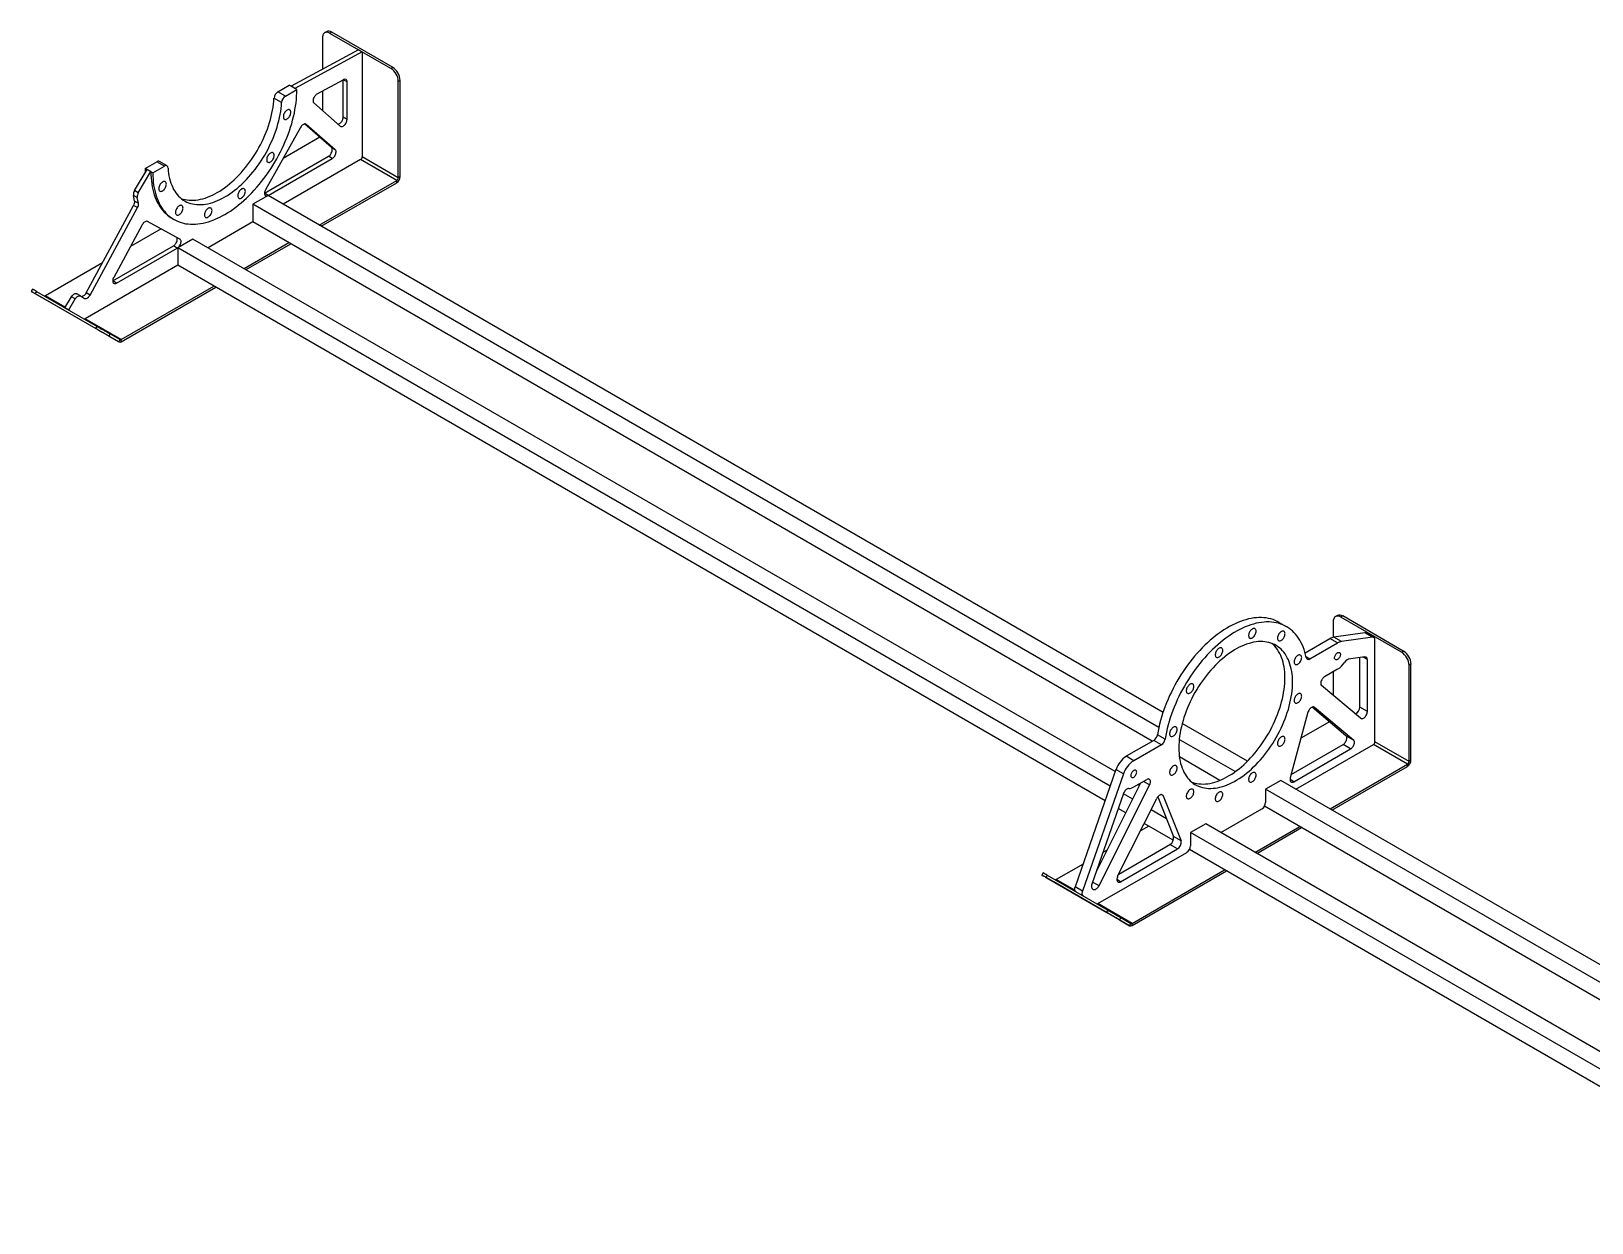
# Model space of a CAD drawing. Header units: inches. Extents: x 0.9 to 37.1, y -8.4 to 11.7.
# Drawn here: x 24.33 to 25.846, y -0.533 to 0.624 of the extents above; entities that cross this region are included whole.
import ezdxf

# ---------------------------------------------------------------- set-up
doc = ezdxf.new("R2010")
doc.units = ezdxf.units.IN
doc.header["$MEASUREMENT"] = 0

msp = doc.modelspace()

# ---------------------------------------------------------------- linework, layer by layer
at = {"color": 7, "linetype": 'Continuous', "lineweight": 25}
for p, q in [((24.6172, 0.6232), (24.6153, 0.6221)), ((24.6224, 0.6227), (24.6205, 0.6216)), ((24.6795, 0.5876), (24.6205, 0.6216)), ((24.6813, 0.5887), (24.6224, 0.6227)), ((24.6132, 0.6174), (24.6132, 0.5867)), ((24.6482, 0.6057), (24.5828, 0.5702)), ((24.6518, 0.6035), (24.5865, 0.5681)), ((24.6518, 0.6035), (24.6482, 0.6057)), ((24.6518, 0.6035), (24.6518, 0.5016)), ((24.6335, 0.5766), (24.6078, 0.5626)), ((24.6371, 0.5744), (24.6334, 0.5765)), ((24.6334, 0.5402), (24.6334, 0.5765)), ((24.6795, 0.5876), (24.6813, 0.5887)), ((24.5698, 0.5648), (24.581, 0.5712)), ((24.5772, 0.5606), (24.5698, 0.5648)), ((24.5772, 0.5606), (24.5884, 0.567)), ((24.5884, 0.567), (24.581, 0.5712)), ((24.5865, 0.5681), (24.5828, 0.5702)), ((24.6132, 0.5655), (24.6132, 0.5467)), ((24.6371, 0.538), (24.6371, 0.5744)), ((24.6887, 0.5759), (24.6868, 0.5748)), ((24.6868, 0.4814), (24.6868, 0.5748)), ((24.6887, 0.4825), (24.6887, 0.5759)), ((24.5735, 0.5544), (24.5661, 0.5587)), ((24.6048, 0.554), (24.6305, 0.5316)), ((24.6219, 0.5107), (24.5957, 0.5336)), ((24.5974, 0.5332), (24.5968, 0.5335)), ((24.6256, 0.5086), (24.5974, 0.5332)), ((24.6371, 0.538), (24.6334, 0.5402)), ((24.5919, 0.5303), (24.5579, 0.4698)), ((24.6105, 0.5207), (24.5749, 0.5001)), ((24.5568, 0.4663), (24.619, 0.5022)), ((24.6227, 0.5), (24.619, 0.5022)), ((24.6256, 0.5086), (24.6219, 0.5107)), ((24.6868, 0.4814), (24.6518, 0.5016)), ((24.4307, 0.4689), (24.4429, 0.4894)), ((24.4343, 0.4667), (24.4466, 0.4873)), ((24.441, 0.4905), (24.4522, 0.4969)), ((24.4484, 0.4862), (24.441, 0.4905)), ((24.4466, 0.4873), (24.4429, 0.4894)), ((24.4484, 0.4862), (24.4596, 0.4926)), ((24.4596, 0.4926), (24.4522, 0.4969)), ((24.4622, 0.4929), (24.4548, 0.4972)), ((24.5605, 0.4641), (24.6227, 0.5)), ((24.6503, 0.499), (24.5751, 0.4556)), ((24.6853, 0.4788), (24.6503, 0.499)), ((24.6101, 0.4354), (24.6853, 0.4788)), ((24.6119, 0.4343), (24.6853, 0.4766)), ((24.6853, 0.4766), (24.6853, 0.4788)), ((24.6887, 0.4825), (24.6868, 0.4814)), ((24.4333, 0.4622), (24.4296, 0.4643)), ((24.4307, 0.4588), (24.4296, 0.4643)), ((24.4343, 0.4667), (24.4307, 0.4689)), ((24.4344, 0.4567), (24.4307, 0.4588)), ((24.4344, 0.4567), (24.4333, 0.4622)), ((24.5604, 0.4641), (24.5457, 0.4556)), ((25.4256, -0.0524), (24.5457, 0.4556)), ((24.5457, 0.4556), (24.5457, 0.4386)), ((24.5605, 0.4641), (24.5568, 0.4663)), ((25.4297, -0.0378), (24.5604, 0.4641)), ((24.3838, 0.3696), (24.4298, 0.4546)), ((24.3874, 0.3675), (24.4335, 0.4524)), ((24.4335, 0.4524), (24.4298, 0.4546)), ((24.4671, 0.442), (24.4689, 0.4409)), ((24.4381, 0.4356), (24.4104, 0.3846)), ((24.4565, 0.4318), (24.4266, 0.4145)), ((24.4747, 0.4219), (24.4434, 0.4389)), ((24.5457, 0.4386), (24.5022, 0.4134)), ((25.4192, -0.0657), (24.5457, 0.4386)), ((24.4095, 0.3812), (24.4684, 0.4152)), ((24.4131, 0.3791), (24.4721, 0.4131)), ((24.4721, 0.4131), (24.4684, 0.4152)), ((24.4874, 0.4219), (24.4727, 0.4134)), ((25.3783, -0.1094), (24.4727, 0.4134)), ((24.4727, 0.4134), (24.4727, 0.3964)), ((25.3833, -0.0952), (24.4874, 0.4219)), ((24.5371, 0.3932), (24.5806, 0.4184)), ((24.539, 0.3922), (24.5825, 0.4173)), ((24.3996, 0.3989), (24.3441, 0.3669)), ((24.4727, 0.3964), (24.3828, 0.3445)), ((25.3734, -0.1235), (24.4727, 0.3964)), ((24.4131, 0.3791), (24.4095, 0.3812)), ((24.3316, 0.3733), (24.3303, 0.3711)), ((24.3417, 0.3645), (24.3319, 0.3701)), ((24.3354, 0.3711), (24.3341, 0.3689)), ((24.3341, 0.3689), (24.393, 0.3349)), ((24.3354, 0.3711), (24.3943, 0.3371)), ((24.4154, 0.322), (24.3417, 0.3645)), ((24.3633, 0.3557), (24.3441, 0.3669)), ((24.363, 0.3552), (24.3693, 0.3658)), ((24.373, 0.3637), (24.3693, 0.3658)), ((24.3782, 0.3666), (24.3745, 0.3687)), ((24.3782, 0.3666), (24.3821, 0.3643)), ((24.3874, 0.3675), (24.3838, 0.3696)), ((24.4178, 0.3243), (24.5077, 0.3762)), ((24.4178, 0.3222), (24.5095, 0.3752)), ((24.3667, 0.3531), (24.363, 0.3552)), ((24.3667, 0.3531), (24.373, 0.3637)), ((24.4178, 0.3243), (24.3828, 0.3445)), ((24.393, 0.3349), (24.3943, 0.3371)), ((24.4069, 0.3299), (24.4056, 0.3276)), ((24.4056, 0.3276), (24.4154, 0.322)), ((24.4069, 0.3299), (24.4167, 0.3242)), ((24.4154, 0.322), (24.4167, 0.3242)), ((24.4178, 0.3222), (24.4178, 0.3243)), ((25.5497, 0.0455), (25.5423, 0.0497)), ((25.595, 0.0506), (25.595, 0.0352)), ((25.599, 0.0564), (25.5972, 0.0553)), ((25.6042, 0.0559), (25.6024, 0.0548)), ((25.6613, 0.0208), (25.6024, 0.0548)), ((25.6631, 0.0219), (25.6042, 0.0559)), ((25.5677, 0.02), (25.5918, 0.0339)), ((25.5992, 0.0297), (25.5918, 0.0339)), ((25.6258, 0.0396), (25.5957, 0.0354)), ((25.6031, 0.0311), (25.5957, 0.0354)), ((25.6331, 0.0353), (25.6031, 0.0311)), ((25.6331, 0.0353), (25.6258, 0.0396)), ((25.6344, 0.0351), (25.6271, 0.0394)), ((25.6355, -0.0662), (25.6355, 0.0327)), ((25.5724, 0.0142), (25.5686, 0.0164)), ((25.5724, 0.0142), (25.5992, 0.0297)), ((25.6258, 0.0161), (25.6098, 0.0139)), ((25.6208, -0.0326), (25.6208, 0.0154)), ((25.6282, 0.0135), (25.6241, 0.0159)), ((25.6613, 0.0208), (25.6631, 0.0219)), ((25.5992, 0.0042), (25.5866, -0.0031)), ((25.595, 0.0018), (25.595, -0.0211)), ((25.6282, -0.0369), (25.6282, 0.0135)), ((25.6705, 0.0091), (25.6687, 0.008)), ((25.6687, -0.0854), (25.6687, 0.008)), ((25.6705, -0.0843), (25.6705, 0.0091)), ((25.6216, -0.0434), (25.5837, -0.0117)), ((25.5705, -0.0376), (25.5533, -0.1013)), ((25.6074, -0.0603), (25.5744, -0.0327)), ((25.5768, -0.0328), (25.5763, -0.0325)), ((25.6148, -0.0645), (25.5768, -0.0328)), ((25.6282, -0.0369), (25.6208, -0.0326)), ((25.4317, -0.0636), (25.4243, -0.0594)), ((25.5117, -0.0851), (25.4483, -0.0485)), ((25.5913, -0.0468), (25.5637, -0.0627)), ((25.6148, -0.0645), (25.6074, -0.0603)), ((25.4207, -0.0649), (25.3939, -0.0803)), ((25.4281, -0.0691), (25.4013, -0.0846)), ((25.4281, -0.0691), (25.4207, -0.0649)), ((25.4998, -0.0952), (25.4454, -0.0639)), ((25.5542, -0.098), (25.6046, -0.0689)), ((25.5567, -0.105), (25.6119, -0.0731)), ((25.5588, -0.1123), (25.634, -0.0689)), ((25.6119, -0.0731), (25.6046, -0.0689)), ((25.6671, -0.088), (25.634, -0.0689)), ((25.6687, -0.0854), (25.6355, -0.0662)), ((25.4013, -0.0846), (25.3939, -0.0803)), ((25.4849, -0.1037), (25.4456, -0.0809)), ((25.592, -0.1314), (25.6671, -0.088)), ((25.5938, -0.1325), (25.6671, -0.0902)), ((25.6671, -0.0902), (25.6671, -0.088)), ((25.6705, -0.0843), (25.6687, -0.0854)), ((25.384, -0.093), (25.3442, -0.2071)), ((25.3914, -0.0973), (25.3516, -0.2114)), ((25.3646, -0.1929), (25.4082, -0.1061)), ((25.3914, -0.0973), (25.384, -0.093)), ((25.4013, -0.1101), (25.4139, -0.1028)), ((25.4167, -0.1081), (25.4107, -0.1047)), ((25.5441, -0.1038), (25.5293, -0.1123)), ((26.1393, -0.4474), (25.5441, -0.1038)), ((25.5567, -0.105), (25.5531, -0.1029)), ((25.3913, -0.1163), (25.3606, -0.2045)), ((25.3675, -0.206), (25.4167, -0.1081)), ((25.3856, -0.1968), (25.4236, -0.1212)), ((25.4002, -0.122), (25.3912, -0.1168)), ((25.4068, -0.1088), (25.4052, -0.1079)), ((25.4246, -0.1197), (25.4398, -0.1583)), ((25.4299, -0.1188), (25.4278, -0.1175)), ((25.4299, -0.1188), (25.4472, -0.1625)), ((26.1353, -0.4621), (25.5293, -0.1123)), ((25.5293, -0.1123), (25.5293, -0.1251)), ((25.3936, -0.1352), (25.3862, -0.1309)), ((25.433, -0.1409), (25.4181, -0.1323)), ((25.4858, -0.1544), (25.5257, -0.1314)), ((26.1289, -0.4754), (25.5283, -0.1287)), ((25.4159, -0.1481), (25.4078, -0.1527)), ((25.4396, -0.1618), (25.4114, -0.1455)), ((25.4711, -0.1459), (25.4564, -0.1544)), ((26.0929, -0.5049), (25.4711, -0.1459)), ((25.519, -0.1736), (25.5625, -0.1485)), ((25.5208, -0.1746), (25.5643, -0.1495)), ((25.3868, -0.1946), (25.4364, -0.166)), ((25.4437, -0.1702), (25.4364, -0.166)), ((25.4472, -0.1625), (25.4398, -0.1583)), ((26.088, -0.5191), (25.4564, -0.1544)), ((25.4564, -0.1544), (25.4564, -0.1672)), ((25.3665, -0.2233), (25.4527, -0.1736)), ((25.3754, -0.1714), (25.3713, -0.1738)), ((25.3885, -0.2021), (25.4437, -0.1702)), ((26.0831, -0.5332), (25.4553, -0.1708)), ((25.3134, -0.1935), (25.3121, -0.1957)), ((25.3236, -0.2023), (25.3138, -0.1967)), ((25.3172, -0.1957), (25.3159, -0.1979)), ((25.3172, -0.1957), (25.3762, -0.2297)), ((25.352, -0.1849), (25.326, -0.2)), ((25.3996, -0.2425), (25.4895, -0.1906)), ((25.3996, -0.2446), (25.4914, -0.1916)), ((25.3159, -0.1979), (25.3749, -0.2319)), ((25.3972, -0.2448), (25.3236, -0.2023)), ((25.344, -0.2104), (25.326, -0.2)), ((25.3516, -0.2114), (25.3442, -0.2071)), ((25.3612, -0.209), (25.3621, -0.2095)), ((25.3675, -0.206), (25.3613, -0.2024)), ((25.3885, -0.2021), (25.3848, -0.2)), ((25.3996, -0.2425), (25.3665, -0.2233)), ((25.3749, -0.2319), (25.3762, -0.2297)), ((25.3887, -0.2369), (25.3874, -0.2392)), ((25.3874, -0.2392), (25.3972, -0.2448)), ((25.3887, -0.2369), (25.3985, -0.2426)), ((25.3996, -0.2446), (25.3996, -0.2425)), ((25.3972, -0.2448), (25.3985, -0.2426))]:
    msp.add_line(p, q, dxfattribs=at)
at = {"color": 7, "linetype": 'Continuous', "lineweight": 25, "flags": 128}
for points in [[(24.6205, 0.6216), (24.6196, 0.6221), (24.6188, 0.6224), (24.6179, 0.6226), (24.6171, 0.6226), (24.6164, 0.6225), (24.6156, 0.6223), (24.615, 0.6219), (24.6145, 0.6214), (24.614, 0.6208), (24.6136, 0.6201), (24.6134, 0.6193), (24.6132, 0.6184), (24.6132, 0.6174)], [(24.4484, 0.4862), (24.4485, 0.4831), (24.4486, 0.4801), (24.4489, 0.4772), (24.4492, 0.4743), (24.4497, 0.4716), (24.4502, 0.4689), (24.4509, 0.4662), (24.4517, 0.4637), (24.4525, 0.4613), (24.4535, 0.4589), (24.4545, 0.4567), (24.4557, 0.4545), (24.4569, 0.4525), (24.4582, 0.4506), (24.4596, 0.4488), (24.4611, 0.4471), (24.4627, 0.4455), (24.4644, 0.444), (24.4661, 0.4427), (24.468, 0.4415), (24.4699, 0.4404), (24.4718, 0.4394), (24.4739, 0.4386), (24.476, 0.4378), (24.4781, 0.4373), (24.4803, 0.4368), (24.4826, 0.4365), (24.4849, 0.4363), (24.4873, 0.4363), (24.4898, 0.4363), (24.4922, 0.4366), (24.4947, 0.4369), (24.4973, 0.4374), (24.4998, 0.438), (24.5024, 0.4387), (24.5051, 0.4396), (24.5077, 0.4406), (24.5104, 0.4417), (24.513, 0.4429), (24.5157, 0.4443), (24.5184, 0.4458), (24.5211, 0.4474), (24.5237, 0.4491), (24.5264, 0.451), (24.5291, 0.4529), (24.5317, 0.455), (24.5343, 0.4571), (24.5369, 0.4594), (24.5395, 0.4617), (24.542, 0.4642), (24.5445, 0.4668), (24.547, 0.4694), (24.5494, 0.4721), (24.5518, 0.4749), (24.5541, 0.4778), (24.5564, 0.4807), (24.5586, 0.4837), (24.5608, 0.4868), (24.5629, 0.49), (24.5649, 0.4932), (24.5669, 0.4964), (24.5688, 0.4997), (24.5706, 0.503), (24.5724, 0.5064), (24.574, 0.5097), (24.5756, 0.5132), (24.5771, 0.5166), (24.5785, 0.52), (24.5799, 0.5235), (24.5811, 0.5269), (24.5822, 0.5304), (24.5833, 0.5339), (24.5842, 0.5373), (24.5851, 0.5407), (24.5859, 0.5441), (24.5865, 0.5475), (24.5871, 0.5509), (24.5875, 0.5542), (24.5879, 0.5575), (24.5881, 0.5607), (24.5883, 0.5639), (24.5884, 0.567)], [(24.6078, 0.5626), (24.6072, 0.5622), (24.6066, 0.5617), (24.606, 0.561), (24.6054, 0.5603), (24.605, 0.5595), (24.6046, 0.5587), (24.6043, 0.5579), (24.6041, 0.5571), (24.604, 0.5563), (24.6041, 0.5556), (24.6042, 0.5549), (24.6045, 0.5544), (24.6048, 0.554)], [(24.4632, 0.4908), (24.4634, 0.4882), (24.4637, 0.4856), (24.4641, 0.4831), (24.4647, 0.4807), (24.4653, 0.4784), (24.466, 0.4762), (24.4668, 0.4741), (24.4677, 0.472), (24.4686, 0.4701), (24.4697, 0.4683), (24.4709, 0.4666), (24.4722, 0.465), (24.4735, 0.4635), (24.4749, 0.4621), (24.4764, 0.4609), (24.478, 0.4597), (24.4797, 0.4587), (24.4814, 0.4578), (24.4832, 0.4571), (24.4851, 0.4565), (24.487, 0.456), (24.489, 0.4556), (24.4911, 0.4554), (24.4932, 0.4553), (24.4953, 0.4553), (24.4975, 0.4555), (24.4997, 0.4558), (24.502, 0.4562), (24.5043, 0.4568), (24.5066, 0.4575), (24.5089, 0.4583), (24.5113, 0.4592), (24.5136, 0.4603), (24.516, 0.4615), (24.5184, 0.4628), (24.5208, 0.4642), (24.5231, 0.4658), (24.5255, 0.4675), (24.5279, 0.4692), (24.5302, 0.4711), (24.5325, 0.4731), (24.5348, 0.4752), (24.537, 0.4773), (24.5393, 0.4796), (24.5415, 0.482), (24.5436, 0.4844), (24.5457, 0.4869), (24.5477, 0.4895), (24.5497, 0.4922), (24.5517, 0.4949), (24.5535, 0.4977), (24.5553, 0.5005), (24.5571, 0.5034), (24.5587, 0.5063), (24.5603, 0.5093), (24.5618, 0.5123), (24.5632, 0.5153), (24.5646, 0.5183), (24.5659, 0.5214), (24.567, 0.5245), (24.5681, 0.5275), (24.5691, 0.5306), (24.57, 0.5337), (24.5708, 0.5367), (24.5715, 0.5398), (24.5721, 0.5428), (24.5726, 0.5457), (24.573, 0.5487), (24.5733, 0.5516), (24.5735, 0.5544)], [(24.4758, 0.4614), (24.4759, 0.4613), (24.4777, 0.4607), (24.4797, 0.4602), (24.4817, 0.4599), (24.4837, 0.4596), (24.4858, 0.4595), (24.4879, 0.4596), (24.4901, 0.4597), (24.4923, 0.46), (24.4946, 0.4605), (24.4969, 0.461), (24.4992, 0.4617), (24.5015, 0.4625), (24.5039, 0.4635), (24.5063, 0.4646), (24.5086, 0.4657), (24.511, 0.4671), (24.5134, 0.4685), (24.5158, 0.47), (24.5181, 0.4717), (24.5205, 0.4735), (24.5228, 0.4754), (24.5251, 0.4773), (24.5274, 0.4794), (24.5297, 0.4816), (24.5319, 0.4839), (24.5341, 0.4862), (24.5362, 0.4887), (24.5383, 0.4912), (24.5404, 0.4938), (24.5424, 0.4964), (24.5443, 0.4991), (24.5462, 0.5019), (24.548, 0.5048), (24.5497, 0.5076), (24.5514, 0.5106), (24.5529, 0.5135), (24.5545, 0.5165), (24.5559, 0.5195), (24.5572, 0.5226), (24.5585, 0.5257), (24.5597, 0.5287), (24.5607, 0.5318), (24.5617, 0.5349), (24.5626, 0.5379), (24.5634, 0.541), (24.5641, 0.544), (24.5647, 0.547), (24.5652, 0.55), (24.5656, 0.5529), (24.5659, 0.5558), (24.5661, 0.5587)], [(24.5825, 0.5449), (24.5825, 0.5456), (24.5823, 0.5462), (24.5821, 0.5467), (24.5817, 0.5471), (24.5813, 0.5474), (24.5808, 0.5475), (24.5802, 0.5475), (24.5796, 0.5474), (24.579, 0.5471), (24.5784, 0.5467), (24.5778, 0.5462), (24.5772, 0.5456), (24.5767, 0.545), (24.5762, 0.5442), (24.5758, 0.5434), (24.5755, 0.5426), (24.5753, 0.5418), (24.5752, 0.541), (24.5752, 0.5403), (24.5753, 0.5397), (24.5755, 0.5391), (24.5758, 0.5387), (24.5762, 0.5383), (24.5767, 0.5381), (24.5772, 0.538), (24.5778, 0.5381), (24.5784, 0.5383), (24.579, 0.5386), (24.5796, 0.5391), (24.5802, 0.5396), (24.5808, 0.5403), (24.5813, 0.541), (24.5817, 0.5418), (24.5821, 0.5426), (24.5823, 0.5434), (24.5825, 0.5442), (24.5825, 0.5449)], [(24.5974, 0.5332), (24.597, 0.5334), (24.5965, 0.5336), (24.5959, 0.5336), (24.5953, 0.5335), (24.5947, 0.5332), (24.5941, 0.5328), (24.5935, 0.5323), (24.5929, 0.5317), (24.5924, 0.531), (24.5919, 0.5303)], [(24.6305, 0.5316), (24.631, 0.5313), (24.6315, 0.5312), (24.6321, 0.5312), (24.6327, 0.5313), (24.6334, 0.5316), (24.634, 0.532), (24.6346, 0.5326), (24.6352, 0.5332), (24.6358, 0.534), (24.6362, 0.5348), (24.6366, 0.5356), (24.6369, 0.5364), (24.637, 0.5373), (24.6371, 0.538)], [(24.5663, 0.5032), (24.5663, 0.5038), (24.5661, 0.5045), (24.5659, 0.505), (24.5655, 0.5054), (24.5651, 0.5056), (24.5646, 0.5058), (24.564, 0.5058), (24.5634, 0.5056), (24.5628, 0.5054), (24.5622, 0.505), (24.5616, 0.5045), (24.561, 0.5039), (24.5605, 0.5032), (24.56, 0.5024), (24.5596, 0.5017), (24.5593, 0.5008), (24.5591, 0.5), (24.559, 0.4993), (24.559, 0.4986), (24.5591, 0.4979), (24.5593, 0.4973), (24.5596, 0.4969), (24.56, 0.4966), (24.5605, 0.4964), (24.561, 0.4963), (24.5616, 0.4963), (24.5622, 0.4965), (24.5628, 0.4969), (24.5634, 0.4973), (24.564, 0.4979), (24.5646, 0.4985), (24.5651, 0.4992), (24.5655, 0.5), (24.5659, 0.5008), (24.5661, 0.5016), (24.5663, 0.5024), (24.5663, 0.5032)], [(24.619, 0.5022), (24.6197, 0.5026), (24.6203, 0.5031), (24.6209, 0.5038), (24.6214, 0.5045), (24.6218, 0.5053), (24.6222, 0.5061), (24.6225, 0.5069), (24.6226, 0.5077), (24.6227, 0.5085), (24.6227, 0.5092), (24.6225, 0.5098), (24.6223, 0.5103), (24.6219, 0.5107)], [(24.6227, 0.5), (24.6233, 0.5005), (24.624, 0.501), (24.6245, 0.5017), (24.6251, 0.5024), (24.6255, 0.5032), (24.6259, 0.504), (24.6262, 0.5048), (24.6263, 0.5056), (24.6264, 0.5064), (24.6264, 0.5071), (24.6262, 0.5077), (24.6259, 0.5082), (24.6256, 0.5086)], [(24.441, 0.4905), (24.4411, 0.4874), (24.4411, 0.4864)], [(24.4466, 0.4873), (24.4466, 0.4842), (24.4468, 0.4812), (24.447, 0.4783), (24.4474, 0.4754), (24.4478, 0.4726), (24.4484, 0.4699), (24.4491, 0.4673), (24.4498, 0.4648), (24.4507, 0.4623), (24.4516, 0.46), (24.4527, 0.4577), (24.4538, 0.4556), (24.4551, 0.4536), (24.4564, 0.4516), (24.4578, 0.4498), (24.4593, 0.4481), (24.4609, 0.4466), (24.4626, 0.4451), (24.4643, 0.4437), (24.4661, 0.4425), (24.4671, 0.442)], [(24.4616, 0.4751), (24.4615, 0.4758), (24.4614, 0.4764), (24.4611, 0.4769), (24.4608, 0.4773), (24.4603, 0.4776), (24.4598, 0.4777), (24.4593, 0.4777), (24.4587, 0.4776), (24.4581, 0.4773), (24.4574, 0.4769), (24.4568, 0.4764), (24.4562, 0.4758), (24.4557, 0.4751), (24.4552, 0.4744), (24.4549, 0.4736), (24.4545, 0.4728), (24.4543, 0.472), (24.4542, 0.4712), (24.4542, 0.4705), (24.4543, 0.4698), (24.4545, 0.4693), (24.4549, 0.4688), (24.4552, 0.4685), (24.4557, 0.4683), (24.4562, 0.4682), (24.4568, 0.4683), (24.4574, 0.4685), (24.4581, 0.4688), (24.4587, 0.4693), (24.4593, 0.4698), (24.4598, 0.4705), (24.4603, 0.4712), (24.4608, 0.472), (24.4611, 0.4728), (24.4614, 0.4736), (24.4615, 0.4744), (24.4616, 0.4751)], [(24.5383, 0.4682), (24.5382, 0.4689), (24.5381, 0.4695), (24.5378, 0.47), (24.5374, 0.4704), (24.537, 0.4707), (24.5365, 0.4709), (24.536, 0.4709), (24.5354, 0.4707), (24.5347, 0.4705), (24.5341, 0.4701), (24.5335, 0.4696), (24.5329, 0.469), (24.5324, 0.4683), (24.5319, 0.4675), (24.5315, 0.4667), (24.5312, 0.4659), (24.531, 0.4651), (24.5309, 0.4644), (24.5309, 0.4636), (24.531, 0.463), (24.5312, 0.4624), (24.5315, 0.462), (24.5319, 0.4616), (24.5324, 0.4614), (24.5329, 0.4614), (24.5335, 0.4614), (24.5341, 0.4616), (24.5347, 0.462), (24.5354, 0.4624), (24.536, 0.463), (24.5365, 0.4636), (24.537, 0.4643), (24.5374, 0.4651), (24.5378, 0.4659), (24.5381, 0.4667), (24.5382, 0.4675), (24.5383, 0.4682)], [(24.5579, 0.4698), (24.5575, 0.469), (24.5572, 0.4682), (24.557, 0.4675), (24.5568, 0.4667), (24.5568, 0.466), (24.5569, 0.4653), (24.5571, 0.4648), (24.5574, 0.4643), (24.5578, 0.464), (24.5582, 0.4637), (24.5587, 0.4636), (24.5593, 0.4637), (24.5599, 0.4638), (24.5605, 0.4641)], [(24.4778, 0.452), (24.4777, 0.4527), (24.4776, 0.4533), (24.4773, 0.4539), (24.477, 0.4542), (24.4765, 0.4545), (24.476, 0.4547), (24.4755, 0.4547), (24.4749, 0.4545), (24.4743, 0.4543), (24.4736, 0.4539), (24.473, 0.4534), (24.4724, 0.4528), (24.4719, 0.4521), (24.4714, 0.4513), (24.4711, 0.4505), (24.4708, 0.4497), (24.4705, 0.4489), (24.4704, 0.4482), (24.4704, 0.4474), (24.4705, 0.4468), (24.4708, 0.4462), (24.4711, 0.4458), (24.4714, 0.4454), (24.4719, 0.4452), (24.4724, 0.4452), (24.473, 0.4452), (24.4736, 0.4454), (24.4743, 0.4458), (24.4749, 0.4462), (24.4755, 0.4468), (24.476, 0.4474), (24.4765, 0.4481), (24.477, 0.4489), (24.4773, 0.4497), (24.4776, 0.4505), (24.4777, 0.4513), (24.4778, 0.452)], [(24.5059, 0.4495), (24.5058, 0.4502), (24.5056, 0.4508), (24.5054, 0.4513), (24.505, 0.4517), (24.5046, 0.452), (24.5041, 0.4521), (24.5035, 0.4521), (24.5029, 0.452), (24.5023, 0.4517), (24.5017, 0.4514), (24.5011, 0.4509), (24.5005, 0.4503), (24.5, 0.4496), (24.4995, 0.4488), (24.4991, 0.448), (24.4988, 0.4472), (24.4986, 0.4464), (24.4985, 0.4457), (24.4985, 0.4449), (24.4986, 0.4443), (24.4988, 0.4437), (24.4991, 0.4433), (24.4995, 0.4429), (24.5, 0.4427), (24.5005, 0.4427), (24.5011, 0.4427), (24.5017, 0.4429), (24.5023, 0.4433), (24.5029, 0.4437), (24.5035, 0.4443), (24.5041, 0.4449), (24.5046, 0.4456), (24.505, 0.4464), (24.5054, 0.4472), (24.5056, 0.448), (24.5058, 0.4488), (24.5059, 0.4495)], [(24.4434, 0.4389), (24.4429, 0.4391), (24.4423, 0.4391), (24.4417, 0.439), (24.441, 0.4387), (24.4404, 0.4383), (24.4398, 0.4378), (24.4391, 0.4372), (24.4386, 0.4364), (24.4381, 0.4356)], [(24.4684, 0.4152), (24.4691, 0.4157), (24.4697, 0.4162), (24.4702, 0.4168), (24.4708, 0.4175), (24.4712, 0.4183), (24.4716, 0.4191), (24.4719, 0.4199), (24.472, 0.4207), (24.4721, 0.4214), (24.4721, 0.4221), (24.472, 0.4228), (24.4717, 0.4233), (24.4715, 0.4236)], [(24.4721, 0.4131), (24.4728, 0.4135), (24.4734, 0.4141), (24.4739, 0.4147), (24.4744, 0.4154), (24.4749, 0.4161), (24.4753, 0.4169), (24.4755, 0.4177), (24.4757, 0.4185), (24.4758, 0.4193), (24.4758, 0.42), (24.4757, 0.4206), (24.4754, 0.4212), (24.4751, 0.4216), (24.4747, 0.4219)], [(24.4104, 0.3846), (24.41, 0.3838), (24.4097, 0.3829), (24.4095, 0.3821), (24.4095, 0.3813), (24.4095, 0.3806), (24.4096, 0.3799), (24.4099, 0.3794), (24.4103, 0.379), (24.4107, 0.3787), (24.4113, 0.3786), (24.4119, 0.3786), (24.4125, 0.3788), (24.4131, 0.3791)], [(24.3341, 0.3689), (24.3332, 0.3694), (24.3325, 0.3698), (24.3318, 0.3702), (24.3313, 0.3705), (24.3308, 0.3708), (24.3305, 0.371), (24.3303, 0.3711), (24.3303, 0.3711), (24.3304, 0.371), (24.3306, 0.3709), (24.3309, 0.3707), (24.3314, 0.3705), (24.3319, 0.3701)], [(24.3693, 0.3658), (24.3698, 0.3666), (24.3704, 0.3672), (24.371, 0.3678), (24.3716, 0.3683), (24.3722, 0.3686), (24.3729, 0.3689), (24.3734, 0.369), (24.374, 0.3689), (24.3745, 0.3687)], [(24.373, 0.3637), (24.3735, 0.3644), (24.3741, 0.3651), (24.3747, 0.3657), (24.3753, 0.3662), (24.3759, 0.3665), (24.3765, 0.3667), (24.3771, 0.3668), (24.3777, 0.3668), (24.3782, 0.3666)], [(24.3785, 0.3664), (24.3789, 0.3662), (24.3795, 0.3662), (24.3801, 0.3663), (24.3808, 0.3666), (24.3815, 0.367), (24.3821, 0.3675), (24.3827, 0.3681), (24.3833, 0.3688), (24.3838, 0.3696)], [(24.3821, 0.3643), (24.3826, 0.3641), (24.3832, 0.3641), (24.3838, 0.3642), (24.3845, 0.3644), (24.3851, 0.3648), (24.3858, 0.3654), (24.3864, 0.366), (24.387, 0.3667), (24.3874, 0.3675)], [(24.4056, 0.3276), (24.4049, 0.328), (24.4041, 0.3285), (24.4033, 0.329), (24.4023, 0.3295), (24.4013, 0.3301), (24.4003, 0.3307), (24.3992, 0.3313), (24.3981, 0.3319), (24.397, 0.3326), (24.396, 0.3332), (24.3949, 0.3338), (24.3939, 0.3343), (24.393, 0.3349)], [(24.3943, 0.3371), (24.3952, 0.3366), (24.3962, 0.336), (24.3973, 0.3354), (24.3983, 0.3348), (24.3994, 0.3342), (24.4005, 0.3336), (24.4016, 0.3329), (24.4026, 0.3323), (24.4036, 0.3318), (24.4046, 0.3312), (24.4054, 0.3307), (24.4062, 0.3303), (24.4069, 0.3299)], [(25.5423, 0.0497), (25.5407, 0.0506), (25.5387, 0.0516), (25.5366, 0.0524), (25.5345, 0.053), (25.5322, 0.0536), (25.53, 0.054), (25.5277, 0.0542), (25.5253, 0.0544), (25.5229, 0.0544), (25.5204, 0.0542), (25.5179, 0.054), (25.5154, 0.0536), (25.5128, 0.053), (25.5102, 0.0523), (25.5076, 0.0515), (25.5049, 0.0506), (25.5023, 0.0495), (25.4996, 0.0484), (25.4969, 0.047), (25.4942, 0.0456), (25.4915, 0.0441), (25.4888, 0.0424), (25.4861, 0.0406), (25.4834, 0.0387), (25.4808, 0.0367), (25.4781, 0.0345), (25.4755, 0.0323), (25.4729, 0.03), (25.4703, 0.0275), (25.4678, 0.025), (25.4653, 0.0224), (25.4628, 0.0197), (25.4604, 0.0169), (25.458, 0.014), (25.4557, 0.0111), (25.4535, 0.0081), (25.4513, 0.005), (25.4491, 0.0019), (25.4471, -0.0013), (25.445, -0.0046), (25.4431, -0.0078), (25.4413, -0.0112), (25.4395, -0.0145), (25.4378, -0.0179), (25.4361, -0.0214), (25.4346, -0.0248), (25.4332, -0.0283), (25.4318, -0.0318), (25.4305, -0.0353), (25.4293, -0.0387), (25.4283, -0.0422), (25.4273, -0.0457), (25.4264, -0.0491), (25.4256, -0.0526), (25.4249, -0.056), (25.4243, -0.0594)], [(25.5688, 0.0155), (25.5682, 0.0182), (25.5675, 0.0208), (25.5667, 0.0234), (25.5658, 0.0258), (25.5648, 0.0281), (25.5637, 0.0304), (25.5626, 0.0325), (25.5613, 0.0345), (25.5599, 0.0364), (25.5585, 0.0382), (25.5569, 0.0399), (25.5553, 0.0414), (25.5536, 0.0428), (25.5518, 0.0442), (25.55, 0.0453), (25.548, 0.0464), (25.546, 0.0473), (25.544, 0.0481), (25.5418, 0.0488), (25.5396, 0.0493), (25.5374, 0.0497), (25.535, 0.05), (25.5327, 0.0501), (25.5303, 0.0501), (25.5278, 0.05), (25.5253, 0.0497), (25.5228, 0.0493), (25.5202, 0.0488), (25.5176, 0.0481), (25.515, 0.0473), (25.5123, 0.0464), (25.5096, 0.0453), (25.507, 0.0441), (25.5043, 0.0428), (25.5016, 0.0414), (25.4989, 0.0398), (25.4962, 0.0381), (25.4935, 0.0363), (25.4908, 0.0344), (25.4881, 0.0324), (25.4855, 0.0303), (25.4829, 0.028), (25.4803, 0.0257), (25.4777, 0.0233), (25.4752, 0.0208), (25.4727, 0.0181), (25.4702, 0.0154), (25.4678, 0.0126), (25.4654, 0.0098), (25.4631, 0.0068), (25.4608, 0.0038), (25.4586, 0.0008), (25.4565, -0.0024), (25.4544, -0.0056), (25.4524, -0.0088), (25.4505, -0.0121), (25.4486, -0.0154), (25.4468, -0.0188), (25.4451, -0.0222), (25.4435, -0.0256), (25.442, -0.0291), (25.4405, -0.0325), (25.4392, -0.036), (25.4379, -0.0395), (25.4367, -0.043), (25.4356, -0.0465), (25.4346, -0.0499), (25.4337, -0.0534), (25.4329, -0.0568), (25.4323, -0.0602), (25.4317, -0.0636)], [(25.6024, 0.0548), (25.6015, 0.0553), (25.6006, 0.0556), (25.5998, 0.0558), (25.599, 0.0558), (25.5982, 0.0557), (25.5975, 0.0555), (25.5969, 0.0551), (25.5963, 0.0546), (25.5959, 0.054), (25.5955, 0.0533), (25.5952, 0.0525), (25.5951, 0.0516), (25.595, 0.0506)], [(25.5555, -0.0083), (25.5554, -0.0056), (25.5553, -0.003), (25.555, -0.0004), (25.5547, 0.0021), (25.5542, 0.0046), (25.5536, 0.0069), (25.553, 0.0092), (25.5522, 0.0113), (25.5514, 0.0134), (25.5504, 0.0154), (25.5494, 0.0173), (25.5483, 0.019), (25.547, 0.0207), (25.5457, 0.0222), (25.5444, 0.0236), (25.5429, 0.025), (25.5413, 0.0261), (25.5397, 0.0272), (25.538, 0.0281), (25.5362, 0.029), (25.5344, 0.0296), (25.5325, 0.0302), (25.5305, 0.0306), (25.5285, 0.0309), (25.5265, 0.0311), (25.5243, 0.0311), (25.5222, 0.031), (25.52, 0.0308), (25.5177, 0.0304), (25.5155, 0.0299), (25.5132, 0.0293), (25.5109, 0.0285), (25.5085, 0.0276), (25.5062, 0.0266), (25.5038, 0.0255), (25.5014, 0.0243), (25.499, 0.0229), (25.4967, 0.0214), (25.4943, 0.0198), (25.4919, 0.0181), (25.4896, 0.0163), (25.4873, 0.0143), (25.485, 0.0123), (25.4827, 0.0102), (25.4805, 0.008), (25.4783, 0.0056), (25.4761, 0.0033), (25.474, 0.0008), (25.4719, -0.0018), (25.4699, -0.0044), (25.4679, -0.0071), (25.466, -0.0098), (25.4642, -0.0126), (25.4624, -0.0155), (25.4607, -0.0184), (25.4591, -0.0213), (25.4576, -0.0243), (25.4561, -0.0273), (25.4547, -0.0303), (25.4534, -0.0334), (25.4522, -0.0364), (25.4511, -0.0395), (25.45, -0.0426), (25.4491, -0.0456), (25.4482, -0.0487), (25.4475, -0.0517), (25.4468, -0.0548), (25.4463, -0.0577), (25.4458, -0.0607), (25.4454, -0.0636), (25.4452, -0.0665), (25.445, -0.0693), (25.445, -0.0721), (25.445, -0.0748), (25.4452, -0.0775), (25.4454, -0.08), (25.4458, -0.0826), (25.4463, -0.085), (25.4468, -0.0873), (25.4475, -0.0896), (25.4482, -0.0918), (25.4491, -0.0938), (25.45, -0.0958), (25.4511, -0.0977), (25.4522, -0.0994), (25.4534, -0.1011), (25.4547, -0.1026), (25.4561, -0.1041), (25.4576, -0.1054), (25.4591, -0.1066), (25.4607, -0.1076), (25.4624, -0.1086), (25.4642, -0.1094), (25.466, -0.1101), (25.4679, -0.1106), (25.4699, -0.111), (25.4719, -0.1113), (25.474, -0.1115), (25.4761, -0.1115), (25.4783, -0.1114), (25.4805, -0.1112), (25.4827, -0.1108), (25.485, -0.1103), (25.4873, -0.1097), (25.4896, -0.1089), (25.4919, -0.1081), (25.4943, -0.1071), (25.4967, -0.1059), (25.499, -0.1047), (25.5014, -0.1033), (25.5038, -0.1018), (25.5062, -0.1002), (25.5085, -0.0985), (25.5109, -0.0967), (25.5132, -0.0947), (25.5155, -0.0927), (25.5177, -0.0906), (25.52, -0.0884), (25.5222, -0.0861), (25.5243, -0.0837), (25.5265, -0.0812), (25.5285, -0.0787), (25.5305, -0.076), (25.5325, -0.0733), (25.5344, -0.0706), (25.5362, -0.0678), (25.538, -0.0649), (25.5397, -0.062), (25.5413, -0.0591), (25.5429, -0.0561), (25.5444, -0.0531), (25.5457, -0.0501), (25.547, -0.047), (25.5483, -0.044), (25.5494, -0.0409), (25.5504, -0.0378), (25.5514, -0.0348), (25.5522, -0.0317), (25.553, -0.0287), (25.5536, -0.0257), (25.5542, -0.0227), (25.5547, -0.0197), (25.555, -0.0168), (25.5553, -0.0139), (25.5554, -0.0111), (25.5555, -0.0083)], [(25.5201, 0.0411), (25.5201, 0.0418), (25.5199, 0.0424), (25.5196, 0.0429), (25.5193, 0.0433), (25.5189, 0.0436), (25.5184, 0.0437), (25.5178, 0.0437), (25.5172, 0.0436), (25.5166, 0.0433), (25.516, 0.0429), (25.5154, 0.0424), (25.5148, 0.0418), (25.5142, 0.0411), (25.5138, 0.0404), (25.5134, 0.0396), (25.5131, 0.0388), (25.5129, 0.038), (25.5128, 0.0372), (25.5128, 0.0365), (25.5129, 0.0359), (25.5131, 0.0353), (25.5134, 0.0348), (25.5138, 0.0345), (25.5142, 0.0343), (25.5148, 0.0342), (25.5154, 0.0343), (25.516, 0.0345), (25.5166, 0.0348), (25.5172, 0.0353), (25.5178, 0.0358), (25.5184, 0.0365), (25.5189, 0.0372), (25.5193, 0.038), (25.5196, 0.0388), (25.5199, 0.0396), (25.5201, 0.0404), (25.5201, 0.0411)], [(25.5482, 0.0386), (25.5481, 0.0393), (25.548, 0.0399), (25.5477, 0.0404), (25.5474, 0.0408), (25.5469, 0.0411), (25.5464, 0.0412), (25.5459, 0.0412), (25.5453, 0.0411), (25.5447, 0.0408), (25.544, 0.0404), (25.5434, 0.0399), (25.5428, 0.0393), (25.5423, 0.0386), (25.5418, 0.0379), (25.5414, 0.0371), (25.5411, 0.0363), (25.5409, 0.0355), (25.5408, 0.0347), (25.5408, 0.034), (25.5409, 0.0333), (25.5411, 0.0328), (25.5414, 0.0323), (25.5418, 0.032), (25.5423, 0.0318), (25.5428, 0.0317), (25.5434, 0.0318), (25.544, 0.032), (25.5447, 0.0323), (25.5453, 0.0328), (25.5459, 0.0333), (25.5464, 0.034), (25.5469, 0.0347), (25.5474, 0.0355), (25.5477, 0.0363), (25.548, 0.0371), (25.5481, 0.0378), (25.5482, 0.0386)], [(25.4877, 0.0224), (25.4877, 0.0231), (25.4875, 0.0237), (25.4872, 0.0242), (25.4869, 0.0246), (25.4865, 0.0249), (25.486, 0.025), (25.4854, 0.025), (25.4848, 0.0249), (25.4842, 0.0246), (25.4836, 0.0242), (25.4829, 0.0237), (25.4824, 0.0231), (25.4818, 0.0224), (25.4814, 0.0217), (25.481, 0.0209), (25.4807, 0.0201), (25.4805, 0.0193), (25.4804, 0.0185), (25.4804, 0.0178), (25.4805, 0.0171), (25.4807, 0.0166), (25.481, 0.0161), (25.4814, 0.0158), (25.4818, 0.0156), (25.4824, 0.0155), (25.4829, 0.0156), (25.4836, 0.0158), (25.4842, 0.0161), (25.4848, 0.0166), (25.4854, 0.0171), (25.486, 0.0178), (25.4865, 0.0185), (25.4869, 0.0193), (25.4872, 0.0201), (25.4875, 0.0209), (25.4877, 0.0216), (25.4877, 0.0224)], [(25.5481, -0.0041), (25.5481, -0.0014), (25.5479, 0.0013), (25.5476, 0.0039), (25.5473, 0.0064), (25.5468, 0.0088), (25.5463, 0.0112), (25.5456, 0.0134), (25.5449, 0.0156), (25.544, 0.0177), (25.5431, 0.0196), (25.542, 0.0215), (25.5409, 0.0233), (25.5397, 0.0249), (25.5384, 0.0265), (25.537, 0.0279), (25.5355, 0.0292), (25.5354, 0.0293)], [(25.5644, 0.0155), (25.5643, 0.0162), (25.5642, 0.0168), (25.5639, 0.0173), (25.5636, 0.0177), (25.5631, 0.018), (25.5626, 0.0182), (25.5621, 0.0182), (25.5615, 0.018), (25.5609, 0.0178), (25.5602, 0.0174), (25.5596, 0.0169), (25.559, 0.0163), (25.5585, 0.0156), (25.558, 0.0148), (25.5576, 0.014), (25.5573, 0.0132), (25.5571, 0.0124), (25.557, 0.0117), (25.557, 0.0109), (25.5571, 0.0103), (25.5573, 0.0097), (25.5576, 0.0093), (25.558, 0.0089), (25.5585, 0.0087), (25.559, 0.0087), (25.5596, 0.0087), (25.5602, 0.0089), (25.5609, 0.0093), (25.5615, 0.0097), (25.5621, 0.0103), (25.5626, 0.0109), (25.5631, 0.0116), (25.5636, 0.0124), (25.5639, 0.0132), (25.5642, 0.014), (25.5643, 0.0148), (25.5644, 0.0155)], [(25.5964, 0.0153), (25.5964, 0.0159), (25.5966, 0.0166), (25.5968, 0.0173), (25.5972, 0.018), (25.5976, 0.0186), (25.598, 0.0192), (25.5985, 0.0197), (25.5991, 0.0201), (25.5996, 0.0204), (25.6001, 0.0205), (25.6006, 0.0206), (25.601, 0.0205), (25.6014, 0.0202), (25.6017, 0.0199), (25.6019, 0.0194), (25.602, 0.0189), (25.602, 0.0182), (25.6019, 0.0176), (25.6017, 0.0169), (25.6014, 0.0162), (25.601, 0.0155), (25.6006, 0.0149), (25.6001, 0.0144), (25.5996, 0.0139), (25.5991, 0.0136), (25.5985, 0.0134), (25.598, 0.0133), (25.5976, 0.0133), (25.5972, 0.0135), (25.5968, 0.0138), (25.5966, 0.0142), (25.5964, 0.0147), (25.5964, 0.0153)], [(25.4596, -0.0125), (25.4596, -0.0118), (25.4594, -0.0112), (25.4592, -0.0107), (25.4588, -0.0103), (25.4584, -0.01), (25.4579, -0.0099), (25.4573, -0.0099), (25.4567, -0.01), (25.4561, -0.0103), (25.4555, -0.0107), (25.4549, -0.0112), (25.4543, -0.0118), (25.4538, -0.0125), (25.4533, -0.0132), (25.4529, -0.014), (25.4526, -0.0148), (25.4524, -0.0156), (25.4523, -0.0164), (25.4523, -0.0171), (25.4524, -0.0178), (25.4526, -0.0183), (25.4529, -0.0188), (25.4533, -0.0191), (25.4538, -0.0193), (25.4543, -0.0194), (25.4549, -0.0193), (25.4555, -0.0191), (25.4561, -0.0188), (25.4567, -0.0184), (25.4573, -0.0178), (25.4579, -0.0172), (25.4584, -0.0164), (25.4588, -0.0157), (25.4592, -0.0149), (25.4594, -0.0141), (25.4596, -0.0133), (25.4596, -0.0125)], [(25.4577, -0.1054), (25.4587, -0.1058), (25.4606, -0.1064), (25.4625, -0.1068), (25.4646, -0.1071), (25.4666, -0.1072), (25.4687, -0.1073), (25.4709, -0.1072), (25.4731, -0.1069), (25.4753, -0.1066), (25.4776, -0.1061), (25.4799, -0.1054), (25.4822, -0.1047), (25.4846, -0.1038), (25.4869, -0.1028), (25.4893, -0.1017), (25.4917, -0.1004), (25.494, -0.099), (25.4964, -0.0976), (25.4988, -0.096), (25.5011, -0.0942), (25.5035, -0.0924), (25.5058, -0.0905), (25.5081, -0.0885), (25.5104, -0.0863), (25.5126, -0.0841), (25.5148, -0.0818), (25.517, -0.0794), (25.5191, -0.0769), (25.5212, -0.0744), (25.5232, -0.0718), (25.5251, -0.0691), (25.527, -0.0663), (25.5289, -0.0635), (25.5306, -0.0607), (25.5323, -0.0578), (25.534, -0.0548), (25.5355, -0.0519), (25.537, -0.0489), (25.5384, -0.0458), (25.5397, -0.0428), (25.5409, -0.0397), (25.542, -0.0367), (25.5431, -0.0336), (25.544, -0.0305), (25.5449, -0.0275), (25.5456, -0.0244), (25.5463, -0.0214), (25.5468, -0.0184), (25.5473, -0.0155), (25.5476, -0.0125), (25.5479, -0.0097), (25.5481, -0.0068), (25.5481, -0.0041)], [(25.5866, -0.0031), (25.586, -0.0035), (25.5853, -0.0041), (25.5848, -0.0047), (25.5842, -0.0054), (25.5838, -0.0062), (25.5834, -0.007), (25.5831, -0.0079), (25.583, -0.0087), (25.5829, -0.0094), (25.583, -0.0102), (25.5831, -0.0108), (25.5834, -0.0113), (25.5837, -0.0117)], [(25.5644, -0.0219), (25.5643, -0.0212), (25.5642, -0.0206), (25.5639, -0.0201), (25.5636, -0.0197), (25.5631, -0.0194), (25.5626, -0.0193), (25.5621, -0.0193), (25.5615, -0.0194), (25.5609, -0.0197), (25.5602, -0.0201), (25.5596, -0.0206), (25.559, -0.0212), (25.5585, -0.0219), (25.558, -0.0226), (25.5576, -0.0234), (25.5573, -0.0242), (25.5571, -0.025), (25.557, -0.0258), (25.557, -0.0265), (25.5571, -0.0271), (25.5573, -0.0277), (25.5576, -0.0282), (25.558, -0.0285), (25.5585, -0.0287), (25.559, -0.0288), (25.5596, -0.0287), (25.5602, -0.0285), (25.5609, -0.0282), (25.5615, -0.0277), (25.5621, -0.0272), (25.5626, -0.0265), (25.5631, -0.0258), (25.5636, -0.025), (25.5639, -0.0242), (25.5642, -0.0234), (25.5643, -0.0226), (25.5644, -0.0219)], [(25.5768, -0.0328), (25.5764, -0.0325), (25.5758, -0.0324), (25.5753, -0.0324), (25.5746, -0.0325), (25.574, -0.0328), (25.5734, -0.0333), (25.5727, -0.0338), (25.5721, -0.0345), (25.5716, -0.0352), (25.5712, -0.036), (25.5708, -0.0368), (25.5705, -0.0376)], [(25.6216, -0.0434), (25.6221, -0.0436), (25.6226, -0.0438), (25.6232, -0.0437), (25.6238, -0.0436), (25.6244, -0.0433), (25.6251, -0.0429), (25.6257, -0.0423), (25.6263, -0.0417), (25.6268, -0.0409), (25.6273, -0.0401), (25.6277, -0.0393), (25.6279, -0.0385), (25.6281, -0.0377), (25.6282, -0.0369)], [(25.4434, -0.0543), (25.4434, -0.0536), (25.4432, -0.053), (25.443, -0.0525), (25.4426, -0.0521), (25.4422, -0.0518), (25.4417, -0.0517), (25.4411, -0.0517), (25.4405, -0.0518), (25.4399, -0.0521), (25.4393, -0.0525), (25.4387, -0.053), (25.4381, -0.0536), (25.4376, -0.0543), (25.4371, -0.055), (25.4367, -0.0558), (25.4364, -0.0566), (25.4362, -0.0574), (25.4361, -0.0582), (25.4361, -0.0589), (25.4362, -0.0595), (25.4364, -0.0601), (25.4367, -0.0606), (25.4371, -0.0609), (25.4376, -0.0611), (25.4381, -0.0612), (25.4387, -0.0611), (25.4393, -0.0609), (25.4399, -0.0606), (25.4405, -0.0601), (25.4411, -0.0596), (25.4417, -0.0589), (25.4422, -0.0582), (25.4426, -0.0574), (25.443, -0.0566), (25.4432, -0.0558), (25.4434, -0.055), (25.4434, -0.0543)], [(25.6046, -0.0689), (25.6052, -0.0684), (25.6058, -0.0679), (25.6064, -0.0673), (25.6069, -0.0665), (25.6074, -0.0657), (25.6078, -0.0649), (25.608, -0.0641), (25.6082, -0.0633), (25.6083, -0.0625), (25.6082, -0.0618), (25.6081, -0.0612), (25.6078, -0.0607), (25.6074, -0.0603)], [(25.5482, -0.0636), (25.5481, -0.063), (25.548, -0.0624), (25.5477, -0.0618), (25.5474, -0.0614), (25.5469, -0.0612), (25.5464, -0.061), (25.5459, -0.061), (25.5453, -0.0612), (25.5447, -0.0614), (25.544, -0.0618), (25.5434, -0.0623), (25.5428, -0.0629), (25.5423, -0.0636), (25.5418, -0.0644), (25.5414, -0.0652), (25.5411, -0.066), (25.5409, -0.0668), (25.5408, -0.0675), (25.5408, -0.0683), (25.5409, -0.0689), (25.5411, -0.0695), (25.5414, -0.0699), (25.5418, -0.0703), (25.5423, -0.0705), (25.5428, -0.0705), (25.5434, -0.0705), (25.544, -0.0703), (25.5447, -0.0699), (25.5453, -0.0695), (25.5459, -0.0689), (25.5464, -0.0683), (25.5469, -0.0676), (25.5474, -0.0668), (25.5477, -0.066), (25.548, -0.0652), (25.5481, -0.0644), (25.5482, -0.0636)], [(25.6119, -0.0731), (25.6126, -0.0727), (25.6132, -0.0721), (25.6138, -0.0715), (25.6143, -0.0708), (25.6148, -0.07), (25.6151, -0.0692), (25.6154, -0.0684), (25.6156, -0.0676), (25.6156, -0.0668), (25.6156, -0.0661), (25.6154, -0.0655), (25.6152, -0.0649), (25.6148, -0.0645)], [(25.4434, -0.0917), (25.4434, -0.091), (25.4432, -0.0904), (25.443, -0.0899), (25.4426, -0.0895), (25.4422, -0.0892), (25.4417, -0.0891), (25.4411, -0.0891), (25.4405, -0.0892), (25.4399, -0.0895), (25.4393, -0.0899), (25.4387, -0.0904), (25.4381, -0.091), (25.4376, -0.0917), (25.4371, -0.0924), (25.4367, -0.0932), (25.4364, -0.094), (25.4362, -0.0948), (25.4361, -0.0956), (25.4361, -0.0963), (25.4362, -0.097), (25.4364, -0.0975), (25.4367, -0.098), (25.4371, -0.0983), (25.4376, -0.0985), (25.4381, -0.0986), (25.4387, -0.0985), (25.4393, -0.0983), (25.4399, -0.098), (25.4405, -0.0975), (25.4411, -0.097), (25.4417, -0.0963), (25.4422, -0.0956), (25.4426, -0.0948), (25.443, -0.0941), (25.4432, -0.0932), (25.4434, -0.0925), (25.4434, -0.0917)], [(25.4041, -0.0957), (25.404, -0.0951), (25.4039, -0.0946), (25.4036, -0.0942), (25.4033, -0.0939), (25.4029, -0.0937), (25.4024, -0.0937), (25.4019, -0.0938), (25.4014, -0.094), (25.4009, -0.0944), (25.4003, -0.0948), (25.3998, -0.0953), (25.3994, -0.0959), (25.399, -0.0966), (25.3987, -0.0973), (25.3985, -0.098), (25.3984, -0.0987), (25.3984, -0.0993), (25.3985, -0.0998), (25.3987, -0.1003), (25.399, -0.1006), (25.3994, -0.1009), (25.3998, -0.101), (25.4003, -0.101), (25.4009, -0.1008), (25.4014, -0.1005), (25.4019, -0.1001), (25.4024, -0.0996), (25.4029, -0.0991), (25.4033, -0.0984), (25.4036, -0.0977), (25.4039, -0.097), (25.404, -0.0964), (25.4041, -0.0957)], [(25.4167, -0.1081), (25.4171, -0.1073), (25.4173, -0.1065), (25.4175, -0.1057), (25.4175, -0.1049), (25.4175, -0.1042), (25.4173, -0.1036), (25.417, -0.1031), (25.4167, -0.1027), (25.4162, -0.1025), (25.4157, -0.1023), (25.4151, -0.1024), (25.4145, -0.1025), (25.4139, -0.1028)], [(25.5201, -0.0986), (25.5201, -0.0979), (25.5199, -0.0973), (25.5196, -0.0968), (25.5193, -0.0964), (25.5189, -0.0961), (25.5184, -0.096), (25.5178, -0.0959), (25.5172, -0.0961), (25.5166, -0.0963), (25.516, -0.0967), (25.5154, -0.0972), (25.5148, -0.0978), (25.5142, -0.0985), (25.5138, -0.0993), (25.5134, -0.1001), (25.5131, -0.1009), (25.5129, -0.1017), (25.5128, -0.1024), (25.5128, -0.1032), (25.5129, -0.1038), (25.5131, -0.1044), (25.5134, -0.1048), (25.5138, -0.1052), (25.5142, -0.1054), (25.5148, -0.1054), (25.5154, -0.1054), (25.516, -0.1052), (25.5166, -0.1048), (25.5172, -0.1044), (25.5178, -0.1038), (25.5184, -0.1032), (25.5189, -0.1025), (25.5193, -0.1017), (25.5196, -0.1009), (25.5199, -0.1001), (25.5201, -0.0993), (25.5201, -0.0986)], [(25.5533, -0.1013), (25.5531, -0.1021), (25.5531, -0.1029), (25.5531, -0.1036), (25.5533, -0.1042), (25.5535, -0.1047), (25.5539, -0.1051), (25.5544, -0.1054), (25.5549, -0.1055), (25.5555, -0.1055), (25.5561, -0.1053), (25.5567, -0.105)], [(25.3963, -0.1116), (25.3957, -0.1117), (25.3951, -0.1119), (25.3944, -0.1122), (25.3938, -0.1127), (25.3932, -0.1133), (25.3926, -0.114), (25.3921, -0.1147), (25.3917, -0.1155), (25.3913, -0.1163)], [(25.4299, -0.1188), (25.4297, -0.1183), (25.4293, -0.1179), (25.4288, -0.1176), (25.4283, -0.1175), (25.4277, -0.1175), (25.4271, -0.1177), (25.4265, -0.118), (25.4258, -0.1185), (25.4252, -0.119), (25.4246, -0.1197), (25.4241, -0.1204), (25.4236, -0.1212)], [(25.4596, -0.1148), (25.4596, -0.1141), (25.4594, -0.1135), (25.4592, -0.113), (25.4588, -0.1126), (25.4584, -0.1123), (25.4579, -0.1122), (25.4573, -0.1121), (25.4567, -0.1123), (25.4561, -0.1125), (25.4555, -0.1129), (25.4549, -0.1134), (25.4543, -0.114), (25.4538, -0.1147), (25.4533, -0.1155), (25.4529, -0.1163), (25.4526, -0.1171), (25.4524, -0.1179), (25.4523, -0.1186), (25.4523, -0.1194), (25.4524, -0.12), (25.4526, -0.1206), (25.4529, -0.121), (25.4533, -0.1214), (25.4538, -0.1216), (25.4543, -0.1216), (25.4549, -0.1216), (25.4555, -0.1214), (25.4561, -0.121), (25.4567, -0.1206), (25.4573, -0.12), (25.4579, -0.1194), (25.4584, -0.1187), (25.4588, -0.1179), (25.4592, -0.1171), (25.4594, -0.1163), (25.4596, -0.1155), (25.4596, -0.1148)], [(25.4877, -0.1173), (25.4877, -0.1166), (25.4875, -0.116), (25.4872, -0.1155), (25.4869, -0.1151), (25.4865, -0.1148), (25.486, -0.1147), (25.4854, -0.1147), (25.4848, -0.1148), (25.4842, -0.1151), (25.4836, -0.1154), (25.4829, -0.116), (25.4824, -0.1166), (25.4818, -0.1172), (25.4814, -0.118), (25.481, -0.1188), (25.4807, -0.1196), (25.4805, -0.1204), (25.4804, -0.1212), (25.4804, -0.1219), (25.4805, -0.1225), (25.4807, -0.1231), (25.481, -0.1235), (25.4814, -0.1239), (25.4818, -0.1241), (25.4824, -0.1242), (25.4829, -0.1241), (25.4836, -0.1239), (25.4842, -0.1236), (25.4848, -0.1231), (25.4854, -0.1226), (25.486, -0.1219), (25.4865, -0.1212), (25.4869, -0.1204), (25.4872, -0.1196), (25.4875, -0.1188), (25.4877, -0.118), (25.4877, -0.1173)], [(25.3159, -0.1979), (25.3151, -0.1974), (25.3143, -0.197), (25.3137, -0.1966), (25.3131, -0.1963), (25.3127, -0.196), (25.3124, -0.1959), (25.3122, -0.1957), (25.3121, -0.1957), (25.3122, -0.1958), (25.3124, -0.1959), (25.3128, -0.1961), (25.3132, -0.1963), (25.3138, -0.1967)], [(25.3856, -0.1968), (25.3853, -0.1976), (25.385, -0.1985), (25.3849, -0.1993), (25.3848, -0.2), (25.3849, -0.2007), (25.385, -0.2013), (25.3853, -0.2018), (25.3857, -0.2022), (25.3861, -0.2025), (25.3867, -0.2026), (25.3872, -0.2026), (25.3879, -0.2024), (25.3885, -0.2021)], [(25.3449, -0.2116), (25.3445, -0.2113), (25.3442, -0.2109), (25.344, -0.2105), (25.3439, -0.2099), (25.3438, -0.2093), (25.3439, -0.2086), (25.344, -0.2078), (25.3442, -0.2071)], [(25.3523, -0.2159), (25.3519, -0.2156), (25.3516, -0.2152), (25.3514, -0.2147), (25.3512, -0.2141), (25.3512, -0.2135), (25.3512, -0.2128), (25.3514, -0.2121), (25.3516, -0.2114)], [(25.3606, -0.2045), (25.3603, -0.2053), (25.3602, -0.206), (25.3602, -0.2067), (25.3602, -0.2073), (25.3604, -0.2079), (25.3606, -0.2084), (25.3609, -0.2087), (25.3612, -0.209)], [(25.3621, -0.2095), (25.3625, -0.2097), (25.3631, -0.2097), (25.3636, -0.2097), (25.3642, -0.2095), (25.3648, -0.2091), (25.3655, -0.2087), (25.366, -0.2081), (25.3666, -0.2075), (25.3671, -0.2068), (25.3675, -0.206)], [(25.3874, -0.2392), (25.3868, -0.2388), (25.386, -0.2384), (25.3851, -0.2379), (25.3842, -0.2373), (25.3832, -0.2367), (25.3821, -0.2361), (25.3811, -0.2355), (25.38, -0.2349), (25.3789, -0.2343), (25.3778, -0.2336), (25.3768, -0.233), (25.3758, -0.2325), (25.3749, -0.2319)], [(25.3762, -0.2297), (25.3771, -0.2302), (25.3781, -0.2308), (25.3791, -0.2314), (25.3802, -0.232), (25.3813, -0.2326), (25.3824, -0.2333), (25.3834, -0.2339), (25.3845, -0.2345), (25.3855, -0.2351), (25.3864, -0.2356), (25.3873, -0.2361), (25.3881, -0.2365), (25.3887, -0.2369)]]:
    msp.add_lwpolyline(points, dxfattribs=at)
at = {"color": 7, "linetype": 'Continuous', "lineweight": 25}
for centre, radius, start, end in [((24.6193, 0.6183), 0.00533, 54.9315, 113.758), ((24.6349, 0.5748), 0.00227, 350.8767, 126.191), ((24.6709, 0.5741), 0.016, 2.5201, 57.4799), ((24.6727, 0.5752), 0.016, 2.5202, 57.4798), ((24.5742, 0.558), 0.00803, 122.6252, 175.3054), ((24.5815, 0.5538), 0.00803, 122.6252, 175.3054), ((24.626, 0.5403), 0.0074, 290.0029, 359.122), ((24.6485, 0.5018), 0.00336, 302.6055, 357.3945), ((24.4537, 0.4948), 0.00257, 65.0213, 126.2892), ((24.461, 0.4909), 0.00225, 356.6402, 129.5512), ((24.6813, 0.4828), 0.00733, 302.4763, 357.5237), ((24.6835, 0.4816), 0.00336, 302.6055, 357.3945), ((24.4363, 0.4651), 0.0068, 146.7893, 187.1734), ((24.4242, 0.458), 0.00662, 329.1103, 7.5351), ((24.44, 0.463), 0.0068, 146.7893, 187.1734), ((24.4279, 0.4558), 0.00662, 329.1103, 7.5351), ((18.6092, -9.5455), 11.4511, 59.99633, 60.01836), ((24.3435, 0.3678), 0.00112, 249.6196, 305.267), ((24.3821, 0.3454), 0.00112, 249.6196, 305.267), ((24.4164, 0.3242), 0.00241, 245.686, 305.6182), ((24.4171, 0.3252), 0.0011, 245.686, 305.6182), ((25.6012, 0.0515), 0.00533, 54.9315, 113.758), ((25.5975, 0.0245), 0.011, 99.2013, 121.0313), ((25.6049, 0.0203), 0.011, 99.2013, 121.0313), ((25.6261, 0.0376), 0.002, 61.1411, 99.7375), ((25.6334, 0.0331), 0.0022, 349.3006, 95.5654), ((25.571, 0.0159), 0.0022, 188.9238, 310.9142), ((25.626, 0.0139), 0.0022, 349.3006, 95.5654), ((25.6527, 0.0073), 0.016, 2.5201, 57.4799), ((25.6546, 0.0084), 0.016, 2.5202, 57.4798), ((25.5878, 0.0227), 0.0218, 301.6385, 327.7559), ((25.6113, 0.0082), 0.00587, 104.4871, 150.4279), ((25.6131, -0.0324), 0.00774, 298.0327, 358.1995), ((25.4163, -0.058), 0.00815, 302.923, 350.4007), ((25.4236, -0.0623), 0.00815, 302.923, 350.4007), ((25.6322, -0.0661), 0.00336, 302.6055, 357.3945), ((25.4071, -0.1008), 0.0243, 122.8571, 161.4948), ((25.4144, -0.105), 0.0243, 122.8571, 161.4948), ((25.6632, -0.084), 0.00733, 302.4763, 357.5237), ((25.6653, -0.0852), 0.00336, 302.6055, 357.3945), ((25.396, -0.1016), 0.01, 271.834, 301.8239), ((25.5214, -0.1247), 0.00797, 302.4763, 357.5237), ((25.4327, -0.1597), 0.00722, 300.0226, 11.8016), ((25.4401, -0.164), 0.00722, 300.0226, 11.8016), ((25.4484, -0.1668), 0.00797, 302.4763, 357.5237), ((19.591, -10.1123), 11.4511, 59.99633, 60.01836), ((25.3253, -0.199), 0.00112, 249.6196, 305.267), ((25.3658, -0.2224), 0.00112, 249.6196, 305.267), ((25.399, -0.2416), 0.0011, 245.686, 305.6182), ((25.3982, -0.2426), 0.00241, 245.686, 305.6182)]:
    msp.add_arc(centre, radius, start, end, dxfattribs=at)

doc.saveas('drawing.dxf')
